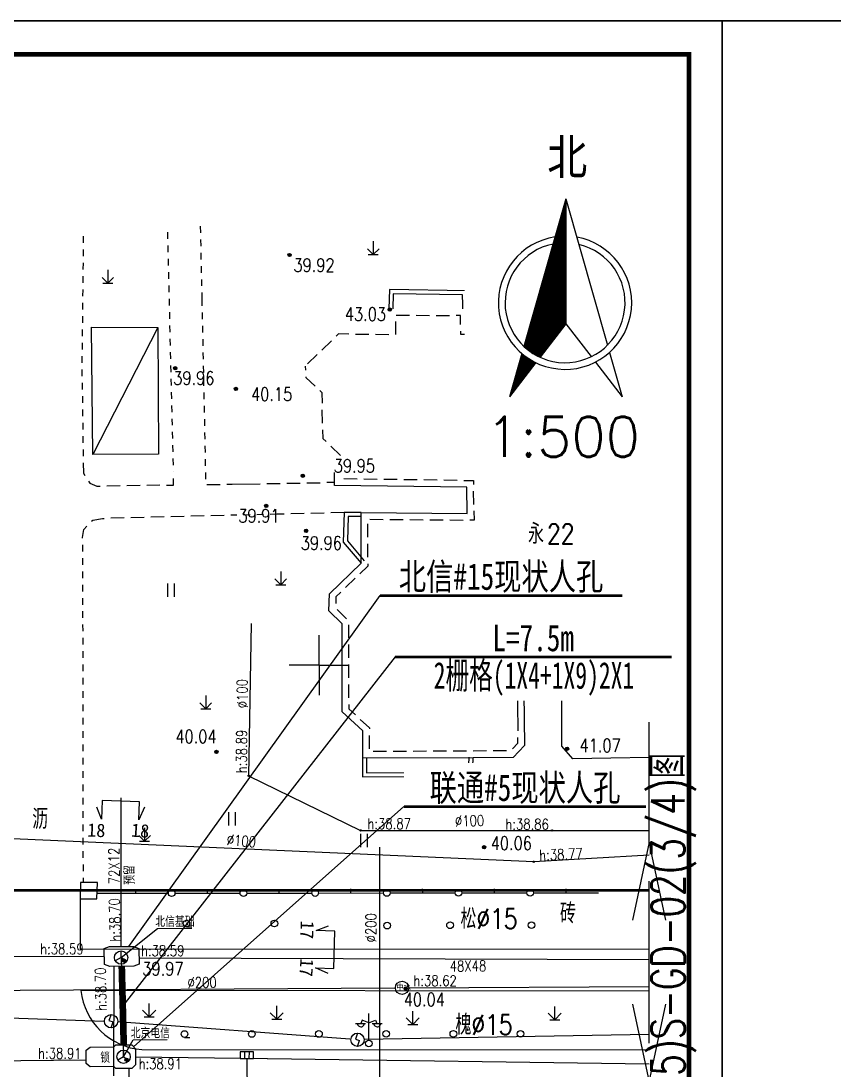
# Model space of a CAD drawing. Header units: inches. Extents: x 505347 to 508499, y 312634 to 313316.
# Drawn here: x 505781.3 to 505842.3, y 312731.2 to 312809.9 of the extents above; entities that cross this region are included whole.
import ezdxf
from ezdxf.enums import TextEntityAlignment as Align
from ezdxf.lldxf.tags import DXFTag

# ---------------------------------------------------------------- set-up
doc = ezdxf.new("R2010")
doc.units = ezdxf.units.IN
doc.header["$LTSCALE"] = 0.5
doc.header["$MEASUREMENT"] = 0
doc.linetypes.add('XX11', pattern=[2, 1, -1])
doc.linetypes.add('XX21', pattern=[3, 2, -1])
for name, color, linetype in [('3_RDCAD', 4, 'Continuous'), ('4_RDCAD', 7, 'Continuous'), ('BJ0', 7, 'Continuous'), ('BJ02', 7, 'Continuous'), ('BJ03', 7, 'Continuous'), ('BJ04', 7, 'Continuous'), ('BJ08', 7, 'Continuous'), ('BJ09', 7, 'Continuous'), ('BJ10', 7, 'Continuous'), ('BZ', 2, 'Continuous'), ('PAPERFRAME', 7, 'Continuous'), ('上水注记', 4, 'Continuous'), ('上水管线', 4, 'Continuous'), ('中水井', 151, 'Continuous'), ('中水注记', 151, 'Continuous'), ('中水管线', 151, 'Continuous'), ('中水高程表', 151, 'Continuous'), ('各家需求标注', 6, 'Continuous'), ('底图', 7, 'Continuous'), ('格网', 7, 'Continuous'), ('照明井', 193, 'Continuous'), ('照明管线', 193, 'Continuous'), ('燃气注记', 6, 'Continuous'), ('燃气管线', 6, 'Continuous'), ('燃气高程表', 6, 'Continuous'), ('电信井权属', 7, 'Continuous'), ('电信井（北京电信）', 3, 'Continuous'), ('电信井（北信基础）', 3, 'Continuous'), ('电信断面图及编号', 3, 'Continuous'), ('电信注记', 3, 'Continuous'), ('电信管线', 3, 'Continuous'), ('电信规划位置', 1, 'Continuous'), ('电信高程表', 3, 'Continuous'), ('通信管道', 7, 'Continuous'), ('道路红线', 1, 'Continuous'), ('雨水管线', 34, 'Continuous'), ('雨蓖子', 34, 'Continuous')]:
    doc.layers.add(name, color=color, linetype=linetype)
doc.styles.add('HZ', font='simplex.shx', dxfattribs={"bigfont": 'hztxt'})
doc.styles.get("Standard").update_dxf_attribs({"font": 'txt.shx', "bigfont": 'hztxt.shx'})
doc.styles.add('STYLE1', font='')
doc.styles.add('单线宋体', font='txt.shx', dxfattribs={"width": 0.75, "bigfont": 'hztxt.shx'})
doc.styles.add('标题文字', font='', dxfattribs={"width": 0.68})
doc.styles.add('粗宋', font='', dxfattribs={"width": 0.75})
doc.styles.add('粗等线', font='simhei.ttf')
doc.styles.get('STYLE1').set_extended_font_data('SimSun')
doc.styles.get('标题文字').set_extended_font_data('SimSun')
doc.styles.get('粗宋').set_extended_font_data('SimSun')
doc.linetypes.add('1152', pattern='A,15,-0.9,[138,ltypeshp.shx,S=1,R=0,X=0,Y=-0.5],-0.7,[138,ltypeshp.shx,S=1,R=0,X=0,Y=-0.5],-0.9,0', length=17.5)
tags = doc.linetypes.add('DX', pattern='A,15,-5,[130,ltypeshp.shx,S=1,R=330,X=0,Y=0],-5,15', length=40).pattern_tags.tags
tags[16:17] = [DXFTag(74, 4), DXFTag(75, 0), DXFTag(340, '0'), DXFTag(46, 1.0), DXFTag(50, 0.0), DXFTag(44, 0.0), DXFTag(45, 0.0)]
tags[14:15] = [DXFTag(74, 4), DXFTag(75, 0), DXFTag(340, '0'), DXFTag(46, 1.0), DXFTag(50, 0.0), DXFTag(44, 0.0), DXFTag(45, 0.0)]
tags[4:5] = [DXFTag(74, 4), DXFTag(75, 0), DXFTag(340, '0'), DXFTag(46, 1.0), DXFTag(50, 0.0), DXFTag(44, 0.0), DXFTag(45, 0.0)]
tags = doc.linetypes.add('SS', pattern='A,15,-1.9,[130,ltypeshp.shx,S=1,R=330,X=0,Y=0],-1.2,[130,ltypeshp.shx,S=1,R=330,X=0,Y=0],-1.9,15', length=35).pattern_tags.tags
tags[24:25] = [DXFTag(74, 4), DXFTag(75, 0), DXFTag(340, '0'), DXFTag(46, 1.0), DXFTag(50, 0.0), DXFTag(44, 0.0), DXFTag(45, 0.0)]
tags[22:23] = [DXFTag(74, 4), DXFTag(75, 0), DXFTag(340, '0'), DXFTag(46, 1.0), DXFTag(50, 0.0), DXFTag(44, 0.0), DXFTag(45, 0.0)]
tags[4:5] = [DXFTag(74, 4), DXFTag(75, 0), DXFTag(340, '0'), DXFTag(46, 1.0), DXFTag(50, 0.0), DXFTag(44, 0.0), DXFTag(45, 0.0)]
doc.linetypes.add('TRQD', pattern='A,15,[130,ltypeshp.shx,S=0.6,R=0,X=0,Y=0],-5,[130,ltypeshp.shx,S=0.6,R=0,X=0,Y=0],15', length=35)
tags = doc.linetypes.add('TRQZ', pattern='A,15,[130,ltypeshp.shx,S=0.6,R=0,X=0,Y=0],-2.5,[133,ltypeshp.shx,S=0.05,R=0,X=0,Y=0],-2.5,[130,ltypeshp.shx,S=0.6,R=0,X=0,Y=0],15', length=35).pattern_tags.tags
tags[28:29] = [DXFTag(74, 4), DXFTag(75, 0), DXFTag(340, '0'), DXFTag(46, 1.0), DXFTag(50, 0.0), DXFTag(44, 0.0), DXFTag(45, 0.0)]

# ---------------------------------------------------------------- blocks, each defined once
blk = doc.blocks.new('B5461')
for q in [(-0.866025, -0.5), (0, 1), (0.866025, -0.5)]:
    blk.add_line((0, 0), q)
blk.add_circle((0, 0), 1)
blk = doc.blocks.new('B552')
for p, q in [((0.984668, 0.518566), (-1.015332, 0.518566)), ((-1.015332, 0.518566), (-1.015332, -0.481434)), ((0.984668, -0.481434), (0.984668, 0.518566)), ((-1.015332, -0.481434), (0.984668, -0.481434))]:
    blk.add_line(p, q)
at = {"linetype": 'Continuous'}
for p, q in [((-0.348666, -0.481434), (-0.348666, 0.518566)), ((0.318001, -0.481434), (0.318001, 0.518566))]:
    blk.add_line(p, q, dxfattribs=at)
blk = doc.blocks.new('BC028')
for p, q in [((-0.99, 3.5), (-1.19, 3)), ((0, 3.1), (-0.99, 3.5)), ((0, 0.5), (0, 4.5)), ((0, 3.1), (1, 3.5)), ((1, 3.5), (1.2, 3)), ((-1.98, 3), (-0.49, 3)), ((0.5, 3), (2, 3))]:
    blk.add_line(p, q)
blk.add_circle((0, 0), 0.5)
for centre in [(-1.19, 3), (1.25, 3)]:
    blk.add_arc(centre, 0.5, 179, 0)
blk = doc.blocks.new('953')
for p, q in [((0, 2), (0, 0)), ((0, 0), (-0.87, 0.87)), ((-0.75, 0), (0.75, 0)), ((0.87, 0.87), (0, 0))]:
    blk.add_line(p, q)
blk = doc.blocks.new('BC112')
for p, q in [((-0.49, -0.99), (-0.49, 1.01)), ((0.51, -0.99), (0.51, 1.01))]:
    blk.add_line(p, q)
blk = doc.blocks.new('B954')
at = {"linetype": 'Continuous'}
for p, q in [((0, 0), (0, 2)), ((0, 0), (-0.978957, 0.978957)), ((-0.75, 0), (0.75, 0)), ((0, 0), (0.978957, 0.978957))]:
    blk.add_line(p, q, dxfattribs=at)
blk = doc.blocks.new('B8211')
blk.add_hatch(color=256).paths.add_polyline_path([(0.25, 0, 1), (-0.25, 0, 1)])
blk.add_circle((0, 0), 0.25)
blk = doc.blocks.new('B549')
blk.add_circle((0, 0), 1)
blk = doc.blocks.new('B547')
at = {"linetype": 'Continuous'}
for p, q in [((0, 1), (-0.31427, 0.111111)), ((-0.31427, 0.111111), (0.31427, -0.111111)), ((0, -1), (0.31427, -0.111111))]:
    blk.add_line(p, q, dxfattribs=at)
blk.add_circle((0, 0), 1)
blk = doc.blocks.new('53214')
blk.add_circle((0, 0), 0.1)
for tag in ['路号', '线号', '点号']:
    blk.add_attdef(tag, (0, 0), '', height=0.00001)
blk = doc.blocks.new('111111')
for p, q in [((518331.076, 303651.061), (518751.076, 303651.061)), ((518751.076, 303651.061), (518331.076, 303651.061)), ((518331.076, 303651.061), (518331.076, 303502.611)), ((518751.076, 303502.611), (518751.076, 303651.061)), ((518748.576, 303505.111), (518748.576, 303648.561))]:
    blk.add_line(p, q)
at = {"const_width": 0.35}
blk.add_lwpolyline([(518343.576, 303648.561), (518748.576, 303648.561), (518748.576, 303505.111), (518343.576, 303505.111)], close=True, dxfattribs=at)
blk = doc.blocks.new('831')
for radius in [0.25, 0.15, 0.05]:
    blk.add_circle((0, 0), radius)
blk = doc.blocks.new('A$C23F021E1')
at = {"color": 255}
blk.add_wipeout([(0, 6.569), (20.762, 6.569), (20.762, 0), (0, 0)], dxfattribs=at).dxf.layer = 'BZ'
at = {"layer": 'BZ', "color": 0, "const_width": 0.2}
blk.add_lwpolyline([(0, 3.285), (20.762, 3.285)], dxfattribs=at)
at = {"layer": 'BZ', "style": '粗宋', "width": 0.75, "flags": 8}
for tag, p in [('X=', (10.365, 3.712)), ('Y=', (10.426, 0.898))]:
    blk.add_attdef(tag, text='', height=2, dxfattribs=at).set_placement(p, align=Align.CENTER)
blk = doc.blocks.new('A$C463E76B2')
at = {"color": 255}
blk.add_wipeout([(0, 3.692), (18.176, 3.692), (18.176, 0), (0, 0)], dxfattribs=at).dxf.layer = 'BZ'
at = {"layer": 'BZ', "color": 0, "const_width": 0.2}
blk.add_lwpolyline([(0, 0.407), (18.176, 0.407)], dxfattribs=at)
at = {"layer": 'BZ', "style": '粗宋', "width": 0.75, "flags": 8}
blk.add_attdef('X=', text='', height=2, dxfattribs=at).set_placement((9.088, 0.834), align=Align.CENTER)
blk = doc.blocks.new('ZBZ')
h = blk.add_hatch()
h.set_pattern_fill('ANSI31', color=256, style=0)
h.paths.add_polyline_path([(-6.17, -6.55, 0.081754), (-3.75, -8.18), (0.13, -3.16), (0.13, 15.6)])
h.paths.add_polyline_path([(-8.33, -14.11), (-4.37, -8.99, -0.063071), (-6.48, -7.62)])
for points in [[(0.13, 15.6), (-6.17, -6.55)], [(0.13, 15.6), (0.13, -3.16)], [(0.13, 15.6), (6.38, -6.35)], [(0.13, -3.16), (-3.75, -8.18)], [(0.13, -3.16), (3.94, -8.09)], [(-6.48, -7.62), (-8.33, -14.11)], [(6.68, -7.44), (8.58, -14.11)], [(-4.37, -8.99), (-8.33, -14.11)], [(4.56, -8.9), (8.58, -14.11)]]:
    blk.add_lwpolyline(points)
for radius, start, end in [(10, 98.6099, 79.8232), (9, 101.546, 76.6655)]:
    blk.add_arc((0, 0), radius, start, end)
for s, p in [('北', (0.33, 21.93)), ('1:500', (-0.33, -20.11))]:
    blk.add_text(s, height=6).set_placement(p, align=Align.MIDDLE)
blk = doc.blocks.new('111112121')
at = {"linetype": 'Continuous'}
blk.add_wipeout([(507931.097, 298599.188), (507931.097, 298571.968), (507945.271, 298571.968), (507945.271, 298599.188)], dxfattribs=at).dxf.layer = '通信管道'
at = {"layer": '格网', "xscale": 0.5, "yscale": 0.5, "zscale": 0.5}
blk.add_blockref('ZBZ', (507938.634, 298584.054), dxfattribs=at)
blk = doc.blocks.new('RDCADTITLE')
at = {"color": 0, "ltscale": 10}
blk.add_lwpolyline([(-180, 30, 0, 0, 0), (0, 30, 0.5, 180, 0)], format="xyseb", dxfattribs=at)
at = {"style": 'STYLE1', "width": 0.75}
for tag, p in [('A1', (-145, 26.25)), ('B1', (-100, 26.25)), ('A3', (-145, 18.75)), ('B2', (-100, 18.75)), ('A4', (-145, 11.25)), ('B3', (-100, 11.25)), ('A4', (-145, 3.75)), ('B4', (-100, 3.75))]:
    blk.add_attdef(tag, text='', height=2.8, dxfattribs=at).set_placement(p, align=Align.MIDDLE_CENTER)
at = {"layer": '4_RDCAD', "style": '标题文字', "width": 0.65}
for tag, height, p in [('C2', 3.4, (-45, 17.95)), ('C3', 3.4, (-45, 11.75)), ('ZTSJ4-09-系统立项编码-流水号+设计阶段-专业代码-图号', 2.8, (-37.62, 3.75))]:
    blk.add_attdef(tag, text='', height=height, dxfattribs=at).set_placement(p, align=Align.MIDDLE_CENTER)
blk = doc.blocks.new('M9502')
at = {"linetype": 'Continuous'}
for p, q in [((4.125, 1.25), (2.5, 0)), ((7.5, 0), (5.875, 1.25)), ((14.125, 1.25), (12.5, 0)), ((17.5, 0), (15.875, 1.25)), ((2.5, 0), (0, 0)), ((2.5, 0), (4.125, -1.25)), ((6.6875, 0), (3.3125, 0)), ((5.875, -1.25), (7.5, 0)), ((12.5, 0), (7.5, 0)), ((12.5, 0), (14.125, -1.25)), ((16.6875, 0), (13.3125, 0)), ((15.875, -1.25), (17.5, 0)), ((20, 0), (17.5, 0))]:
    blk.add_line(p, q, dxfattribs=at)

msp = doc.modelspace()

# ---------------------------------------------------------------- linework, layer by layer
msp.add_line((505788.845, 312739.636, 122.265), (505789.031, 312732.196, 122.247))
at = {"const_width": 0.5, "elevation": 82.3}
msp.add_lwpolyline([(505788.897, 312738.974), (505789.046, 312733.078)], dxfattribs=at)
at = {"layer": 'BJ0'}
for q in [(505803.696, 312763.84, 82.3), (505801.446, 312761.59, 82.3), (505803.696, 312759.34, 82.3), (505805.946, 312761.59, 82.3)]:
    msp.add_line((505803.696, 312761.59, 82.3), q, dxfattribs=at)
at = {"layer": 'BJ02', "linetype": 'Continuous'}
msp.add_line((505786.636, 312786.959, 122.228), (505786.636, 312786.959, 122.228), dxfattribs=at)
at = {"layer": 'BJ02', "linetype": 'Continuous', "elevation": 82.3, "flags": 128}
for points in [[(505814.753, 312789.684), (505814.785, 312790.351), (505814.785, 312790.605)], [(505814.785, 312790.351), (505818.754, 312790.414)], [(505818.723, 312788.318), (505818.722, 312788.699), (505818.754, 312790.414), (505818.754, 312790.763)], [(505814.785, 312788.351), (505814.785, 312788.668), (505814.753, 312789.684), (505808.974, 312789.78), (505808.942, 312788.352)], [(505814.785, 312790.002), (505818.754, 312790.065)], [(505814.785, 312789.684), (505818.754, 312789.715)], [(505814.485, 312788.351), (505814.485, 312788.663), (505814.462, 312789.389), (505809.267, 312789.475), (505809.242, 312788.345)], [(505814.785, 312789.335), (505818.722, 312789.398)], [(505814.785, 312789.017), (505818.722, 312789.049)], [(505814.785, 312788.668), (505818.722, 312788.699)], [(505818.723, 312788.318), (505820.248, 312777.871), (505821.707, 312788.413)], [(505821.707, 312788.413), (505818.723, 312788.318), (505818.786, 312786.953)], [(505809.443, 312787.394), (505809.443, 312786.419), (505809.419, 312786.419)], [(505809.485, 312787.852), (505810.485, 312787.852)], [(505810.985, 312787.852), (505811.985, 312787.851)], [(505812.485, 312787.851), (505813.485, 312787.851)], [(505814.311, 312787.163), (505814.296, 312787.851), (505813.985, 312787.851)], [(505822.431, 312787.911), (505822.21, 312787.911), (505822.215, 312787.132)], [(505815.084, 312786.424), (505814.328, 312786.418), (505814.323, 312786.663)], [(505822.224, 312785.632), (505822.218, 312786.632)], [(505803.91, 312785.248), (505804.625, 312785.947)], [(505805.919, 312786.447), (505805.143, 312786.453), (505804.983, 312786.297)], [(505806.419, 312786.443), (505807.419, 312786.435)], [(505807.919, 312786.431), (505808.919, 312786.423)], [(505815.583, 312786.428), (505816.583, 312786.436)], [(505817.083, 312786.44), (505818.083, 312786.447)], [(505818.289, 312786.154), (505818.293, 312785.154)], [(505802.837, 312784.2), (505803.552, 312784.899)], [(505822.228, 312785.132), (505822.243, 312782.632)], [(505818.294, 312784.654), (505818.298, 312783.654)], [(505802.659, 312784.025), (505802.673, 312783.733)], [(505802.698, 312783.234), (505802.7, 312783.183), (505803.399, 312782.54)], [(505818.3, 312783.154), (505818.303, 312782.154)], [(505803.767, 312782.202), (505803.914, 312782.066), (505803.929, 312781.266)], [(505822.253, 312781.132), (505822.246, 312782.132)], [(505818.305, 312781.654), (505818.309, 312780.654)], [(505803.956, 312779.767), (505803.938, 312780.766)], [(505822.256, 312780.632), (505822.271, 312778.132)], [(505818.311, 312780.154), (505818.314, 312779.154)], [(505803.966, 312779.267), (505803.978, 312778.6), (505804.219, 312778.37)], [(505818.316, 312778.654), (505818.32, 312777.654)], [(505805.304, 312777.334), (505804.581, 312778.025)], [(505818.538, 312777.371), (505819.538, 312777.371)], [(505820.038, 312777.371), (505821.038, 312777.37)], [(505822.274, 312777.632), (505822.276, 312777.37), (505821.538, 312777.37)], [(505806.56, 312775.557), (505805.56, 312775.57)], [(505808.06, 312775.537), (505807.06, 312775.55)], [(505809.56, 312775.518), (505808.56, 312775.531)], [(505811.06, 312775.498), (505810.06, 312775.511)], [(505812.56, 312775.479), (505811.56, 312775.492)], [(505814.06, 312775.459), (505813.06, 312775.472)], [(505814.56, 312775.453), (505815.279, 312775.444), (505815.284, 312775.163)], [(505815.308, 312773.663), (505815.292, 312774.663)], [(505815.316, 312773.164), (505815.327, 312772.477), (505815.014, 312772.479)], [(505806.849, 312773.046), (505805.579, 312773.047), (505805.516, 312770.824), (505806.85, 312769.236)], [(505806.849, 312772.746), (505805.871, 312772.747), (505805.819, 312770.93), (505807.08, 312769.429)], [(505807.514, 312772.541), (505808.514, 312772.532)], [(505809.014, 312772.528), (505810.014, 312772.52)], [(505810.514, 312772.516), (505811.514, 312772.508)], [(505812.014, 312772.504), (505813.014, 312772.496)], [(505813.514, 312772.492), (505814.514, 312772.483)], [(505807.349, 312771.207), (505807.349, 312772.207)], [(505807.35, 312769.707), (505807.35, 312770.707)], [(505807.35, 312769.207), (505807.35, 312769.023), (505806.761, 312768.458)], [(505805.679, 312767.419), (505806.401, 312768.112)], [(505805.318, 312767.073), (505804.963, 312766.732), (505804.95, 312766.225)], [(505805.76, 312765.063), (505805.053, 312765.771)], [(505805.921, 312763.63), (505805.921, 312764.63)], [(505818.51, 312763.653), (505818.54, 312761.153)], [(505819.672, 312763.986), (505818.672, 312763.986)], [(505821.172, 312763.985), (505820.172, 312763.986)], [(505821.672, 312763.985), (505822.402, 312763.985), (505822.402, 312763.715)], [(505805.921, 312762.13), (505805.921, 312763.13)], [(505805.922, 312760.63), (505805.921, 312761.63)], [(505818.547, 312760.653), (505818.595, 312756.653)], [(505805.922, 312759.13), (505805.922, 312760.13)], [(505805.922, 312758.63), (505805.922, 312758.31), (505806.423, 312757.85)], [(505806.791, 312757.512), (505807.479, 312756.881), (505807.479, 312756.815)], [(505807.479, 312755.315), (505807.479, 312756.315)], [(505818.195, 312755.319), (505818.607, 312755.746), (505818.602, 312756.153)], [(505808.764, 312755.107), (505807.764, 312755.101)], [(505810.264, 312755.115), (505809.264, 312755.109)], [(505811.764, 312755.123), (505810.764, 312755.118)], [(505813.264, 312755.131), (505812.264, 312755.126)], [(505814.764, 312755.139), (505813.764, 312755.134)], [(505816.264, 312755.147), (505815.264, 312755.142)], [(505817.764, 312755.155), (505816.764, 312755.15)], [(505806.947, 312754.629), (505806.947, 312753.2), (505815.203, 312753.23), (505815.267, 312754.659)], [(505807.247, 312754.629), (505807.247, 312753.501), (505814.916, 312753.529), (505814.967, 312754.672)], [(505789.95, 312744.474), (505789.95, 312744.774)], [(505795.33, 312744.479), (505795.33, 312744.779)], [(505800.71, 312744.483), (505800.709, 312744.783)], [(505806.089, 312744.488), (505806.089, 312744.788)], [(505811.469, 312744.492), (505811.468, 312744.792)], [(505816.848, 312744.497), (505816.848, 312744.797)], [(505822.228, 312744.502), (505822.228, 312744.802)], [(505787.047, 312744.471), (505789.95, 312744.474)], [(505789.95, 312744.474), (505792.39, 312744.476)], [(505792.89, 312744.476), (505797.77, 312744.481)], [(505798.27, 312744.481), (505803.149, 312744.485)], [(505803.649, 312744.486), (505808.529, 312744.49)], [(505809.029, 312744.49), (505813.908, 312744.495)], [(505814.408, 312744.495), (505819.288, 312744.499)], [(505819.788, 312744.5), (505824.668, 312744.504)]]:
    msp.add_lwpolyline(points, dxfattribs=at)
at = {"layer": 'BJ02', "linetype": 'Continuous', "elevation": 122.228}
msp.add_lwpolyline([(505786.636, 312786.959), (505791.59, 312786.927), (505791.655, 312777.432), (505786.733, 312777.402)], close=True, dxfattribs=at)
at = {"layer": 'BJ02', "elevation": 122.228}
msp.add_lwpolyline([(505791.59, 312786.927), (505786.733, 312777.402)], dxfattribs=at)
at = {"layer": 'BJ02', "linetype": 'Continuous', "elevation": 82.3}
msp.add_lwpolyline([(505828.45, 312754.658), (505825.587, 312754.61), (505822.729, 312754.562), (505821.903, 312755.515), (505821.902, 312763.485), (505819.012, 312763.486), (505819.109, 312755.547), (505818.252, 312754.658), (505815.266, 312754.642), (505806.979, 312754.597), (505806.979, 312756.661), (505805.422, 312758.09), (505805.421, 312764.695), (505804.437, 312765.68), (505804.468, 312766.95), (505806.85, 312769.236), (505806.849, 312773.046), (505814.819, 312772.981), (505814.787, 312774.95), (505804.848, 312775.079), (505804.852, 312775.301), (505804.864, 312776.052)], dxfattribs=at)
at = {"layer": 'BJ02', "linetype": 'Continuous', "elevation": 82.3, "flags": 128}
msp.add_lwpolyline([(505785.797, 312745.266), (505785.766, 312744.059), (505787.036, 312744.059), (505787.067, 312745.266)], close=True, dxfattribs=at)
at = {"layer": 'BJ02', "linetype": 'Continuous'}
for centre in [(505798.02, 312744.481, 82.3), (505803.399, 312744.485, 82.3), (505808.779, 312744.49, 82.3), (505814.158, 312744.495, 82.3), (505819.538, 312744.499, 82.3), (505792.64, 312744.476, 82.3)]:
    msp.add_circle(centre, 0.25, dxfattribs=at)
at = {"layer": 'BJ04', "linetype": 'XX21', "elevation": 82.3, "flags": 128}
msp.add_lwpolyline([(505821.573, 312795.758), (505821.49, 312792.762), (505821.799, 312792.755)], dxfattribs=at)
at = {"layer": 'BJ04', "linetype": 'XX11', "elevation": 82.3, "flags": 128}
for points in [[(505794.788, 312794.553), (505794.903, 312789.054)], [(505814.759, 312794.541), (505814.785, 312790.542)], [(505785.921, 312783.288), (505786.037, 312793.787)], [(505792.32, 312794.09), (505792.587, 312783.093)], [(505821.724, 312789.235), (505821.777, 312791.735)], [(505794.903, 312789.054), (505795.186, 312775.557)], [(505785.926, 312782.788), (505786, 312777.289)], [(505792.587, 312783.093), (505792.758, 312776.095)], [(505800.52, 312772.923), (505797.081, 312772.839)], [(505785.955, 312770.631), (505785.991, 312745.266)]]:
    msp.add_lwpolyline(points, dxfattribs=at)
at = {"layer": 'BJ04', "linetype": 'Continuous', "elevation": 82.3, "flags": 128}
for points in [[(505821.788, 312792.235), (505821.802, 312792.89), (505822.147, 312792.89)], [(505821.707, 312788.413), (505821.713, 312788.735)], [(505786.007, 312776.789), (505786.018, 312776.003), (505786.131, 312775.821)], [(505792.264, 312775.104), (505792.782, 312775.113), (505792.77, 312775.595)], [(505786.396, 312775.397), (505786.494, 312775.241), (505787.034, 312775.019), (505787.265, 312775.022)], [(505788.765, 312775.047), (505787.765, 312775.03)], [(505790.265, 312775.071), (505789.265, 312775.055)], [(505791.764, 312775.096), (505790.765, 312775.08)], [(505795.281, 312775.145), (505796.281, 312775.161)], [(505796.781, 312775.169), (505797.18, 312775.176)], [(505797.18, 312775.176), (505799.281, 312775.21)], [(505799.781, 312775.218), (505800.78, 312775.234)], [(505801.28, 312775.242), (505802.28, 312775.258)], [(505802.78, 312775.266), (505803.78, 312775.283)], [(505804.88, 312775.301), (505804.28, 312775.291)], [(505786.633, 312772.39), (505786.717, 312772.478), (505787.447, 312772.605), (505787.584, 312772.608)], [(505789.084, 312772.644), (505788.084, 312772.62)], [(505790.583, 312772.681), (505789.583, 312772.657)], [(505792.083, 312772.718), (505791.083, 312772.693)], [(505793.582, 312772.754), (505792.582, 312772.73)], [(505795.082, 312772.791), (505794.082, 312772.766)], [(505796.581, 312772.827), (505795.582, 312772.803)], [(505801.08, 312772.937), (505800.52, 312772.923)], [(505802.58, 312772.973), (505801.58, 312772.949)], [(505804.079, 312773.01), (505803.079, 312772.986)], [(505805.579, 312773.047), (505804.579, 312773.022)], [(505785.955, 312771.131), (505785.955, 312771.177), (505786.05, 312771.78), (505786.287, 312772.028)], [(505785.766, 312744.059), (505785.766, 312740.276), (505828.45, 312740.297)], [(505828.45, 312737.105), (505785.819, 312737.159)], [(505790.409, 312732.727), (505828.45, 312732.718)]]:
    msp.add_lwpolyline(points, dxfattribs=at)
msp.add_lwpolyline([(505785.819, 312737.159, 0.358162), (505790.409, 312732.727)], format="xyb", dxfattribs=at)
at = {"layer": 'BJ09', "linetype": 'Continuous'}
for p, q in [((505793.763, 312741.938, 82.3), (505794.163, 312741.938, 82.3)), ((505793.607, 312733.65, 82.3), (505794.007, 312733.65, 82.3))]:
    msp.add_line(p, q, dxfattribs=at)
for centre in [(505793.763, 312742.188, 82.3), (505800.342, 312742.198, 82.3), (505808.808, 312742.039, 82.3), (505813.521, 312742.063, 82.3), (505819.635, 312742.078, 82.3), (505793.607, 312733.9, 82.3), (505798.648, 312733.903, 82.3), (505803.688, 312733.906, 82.3), (505808.729, 312733.909, 82.3), (505813.769, 312733.912, 82.3), (505818.81, 312733.915, 82.3)]:
    msp.add_circle(centre, 0.25, dxfattribs=at)
at = {"layer": '上水管线', "linetype": 'SS', "ltscale": 0.6, "elevation": 82.3}
for points in [[(505808.248, 312739.956), (505808.248, 312747.915)], [(505808.248, 312715.602), (505808.248, 312739.956)]]:
    msp.add_lwpolyline(points, dxfattribs=at)
at = {"layer": '中水管线', "linetype": 'SS', "ltscale": 0.6, "elevation": 122.342}
for points in [[(505777.222, 312737.177), (505809.377, 312737.362)], [(505810.442, 312737.369), (505828.45, 312737.472)]]:
    msp.add_lwpolyline(points, dxfattribs=at)
at = {"layer": '照明管线', "elevation": 82.3}
for points in [[(505778.298, 312735.184), (505787.543, 312734.876)], [(505806.016, 312733.51), (505788.586, 312734.821)], [(505828.45, 312733.867), (505807.087, 312733.477)], [(505807.074, 312733.307), (505807.188, 312733.27)]]:
    msp.add_lwpolyline(points, dxfattribs=at)
at = {"layer": '燃气管线', "linetype": 'TRQD', "ltscale": 0.5}
for p, q in [((505798.593, 312764.719, 82.3), (505798.416, 312753.29, 82.3)), ((505798.416, 312753.29, 82.3), (505806.816, 312749.19, 82.3)), ((505806.816, 312749.19, 82.3), (505828.45, 312749.19, 82.3))]:
    msp.add_line(p, q, dxfattribs=at)
at = {"layer": '燃气管线', "linetype": 'TRQZ', "ltscale": 0.5}
for p, q in [((505819.796, 312746.83, 82.3), (505776.676, 312748.74, 82.3)), ((505828.45, 312747.314, 82.3), (505819.796, 312746.83, 82.3))]:
    msp.add_line(p, q, dxfattribs=at)
at = {"layer": '燃气管线', "linetype": 'TRQD', "ltscale": 0.5}
for p in [(505798.416, 312753.29, 82.3), (505806.816, 312749.19, 82.3), (505821.166, 312749.19, 82.3)]:
    msp.add_point(p, dxfattribs=at)
at = {"layer": '燃气管线', "linetype": 'TRQZ', "ltscale": 0.5}
msp.add_point((505819.796, 312746.83, 82.3), dxfattribs=at)
at = {"layer": '电信井权属'}
for points, elevation in [([(505788.845, 312739.636), (505791.584, 312741.826), (505794.143, 312741.849)], 122.265), ([(505789.031, 312732.196), (505789.741, 312733.464), (505792.3, 312733.487)], 122.247)]:
    msp.add_lwpolyline(points, dxfattribs=dict(at, elevation=elevation))
at = {"layer": '电信断面图及编号', "elevation": 82.3}
for points in [[(505790.599, 312750.918), (505790.174, 312749.971), (505790.219, 312751.324), (505787.422, 312751.418), (505787.375, 312750.021), (505787.029, 312750.942)], [(505804.388, 312738.448), (505803.441, 312738.872), (505804.794, 312738.829), (505804.883, 312741.626), (505803.486, 312741.671), (505804.406, 312742.018)]]:
    msp.add_lwpolyline(points, dxfattribs=at)
at = {"layer": '电信管线', "linetype": 'DX', "elevation": 82.3}
for points in [[(505788.845, 312740.471), (505788.855, 312751.639)], [(505728.412, 312739.906), (505787.591, 312739.71)], [(505790.192, 312739.631), (505828.45, 312739.494)], [(505788.298, 312738.97), (505788.273, 312730.752)], [(505789.929, 312732.184), (505799.807, 312732.053)], [(505729.799, 312731.378), (505786.228, 312731.951)], [(505799.82, 312732.053), (505828.45, 312731.674)], [(505789.445, 312715.708), (505789.445, 312731.313)]]:
    msp.add_lwpolyline(points, dxfattribs=at)
for points in [[(505787.589, 312740.31), (505787.984, 312740.464), (505789.788, 312740.478), (505790.186, 312740.33), (505790.195, 312739.135), (505789.797, 312738.982), (505787.996, 312738.967), (505787.593, 312739.11)], [(505786.229, 312732.696), (505786.538, 312732.925), (505788.304, 312732.937), (505788.446, 312733.078), (505789.646, 312733.078), (505789.929, 312732.795), (505789.928, 312731.596), (505789.646, 312731.313), (505788.446, 312731.313), (505788.304, 312731.454), (505786.538, 312731.449), (505786.228, 312731.696)]]:
    msp.add_lwpolyline(points, close=True, dxfattribs=at)
at = {"layer": '道路红线'}
msp.add_line((505582.4, 312744.696, 82.3), (505828.45, 312744.696, 82.3), dxfattribs=at)
at = {"layer": '雨水管线', "elevation": 82.3}
msp.add_lwpolyline([(505798.269, 312732.059), (505798.339, 312726.598)], dxfattribs=at)

# ---------------------------------------------------------------- block references
for p in [(-12917.139, 9158.888, 82.3), (-12497.139, 9158.888, 82.3)]:
    msp.add_blockref('111111', p)
at = {"layer": 'BJ03', "linetype": 'Continuous', "xscale": 0.5, "yscale": 0.5, "zscale": 0.5}
msp.add_blockref('BC028', (505807.428, 312733.193, 122.237), dxfattribs=at)
at = {"layer": 'BJ08', "linetype": 'Continuous', "xscale": 0.5, "yscale": 0.5, "zscale": 0.5}
for name, p in [('B8211', (505801.486, 312792.381, 122.217)), ('B8211', (505809, 312788.288, 125.33)), ('B8211', (505792.905, 312783.882, 122.257)), ('B8211', (505797.459, 312782.323, 122.445)), ('B8211', (505802.469, 312775.806, 122.247)), ('B8211', (505799.733, 312773.549, 122.21)), ('B8211', (505802.72, 312771.674, 122.261)), ('B8211', (505795.992, 312755.076, 122.34)), ('831', (505822.307, 312755.311, 41.07)), ('B8211', (505816.076, 312747.919, 122.36)), ('B8211', (505789.063, 312739.418, 122.265)), ('B8211', (505810.204, 312737.317, 122.342)), ('B8211', (505789.256, 312731.971, 122.247))]:
    msp.add_blockref(name, p, dxfattribs=at)
at = {"layer": 'BJ09', "linetype": 'Continuous', "xscale": 0.5, "yscale": 0.5, "zscale": 0.5}
for name, p in [('953', (505807.767, 312792.416, 82.3)), ('953', (505787.852, 312790.262, 82.3)), ('953', (505800.819, 312767.632, 82.3)), ('BC112', (505792.593, 312767.216, 82.3)), ('953', (505795.198, 312758.315, 82.3)), ('BC112', (505797.176, 312750.059, 82.3)), ('953', (505790.614, 312748.371, 82.3)), ('BC112', (505807.074, 312748.414, 82.3))]:
    msp.add_blockref(name, p, dxfattribs=at)
at = {"layer": 'BJ09', "xscale": 0.5, "yscale": 0.5, "zscale": 0.5}
for p in [(505790.951, 312735.198, 82.3), (505800.521, 312735.004, 82.3), (505810.726, 312734.625, 82.3), (505821.372, 312734.97, 82.3)]:
    msp.add_blockref('B954', p, dxfattribs=at)
at = {"layer": '中水井', "xscale": 0.5, "yscale": 0.5, "zscale": 0.5}
msp.add_blockref('B549', (505809.919, 312737.365, 122.339), dxfattribs=at)
at = {"layer": '照明井', "xscale": 0.5, "yscale": 0.5, "zscale": 0.5}
for p in [(505788.095, 312734.858, 122.258), (505806.579, 312733.468, 122.386)]:
    msp.add_blockref('B547', p, dxfattribs=at)
at = {"layer": '燃气高程表'}
ref = msp.add_blockref('53214', (505798.416, 312753.29, 82.3), dxfattribs=dict(at, xscale=0.5, yscale=0.5, zscale=0.5))
ref.add_attrib('路号', '97-5008', (505798.416, 312753.29, 53296.3), dxfattribs={"layer": '0', "height": 0.000005})
ref.add_attrib('线号', '1', (505798.416, 312753.29, 53296.3), dxfattribs={"layer": '0', "height": 0.000005})
ref.add_attrib('点号', '19', (505798.416, 312753.29, 53296.3), dxfattribs={"layer": '0', "height": 0.000005})
ref = msp.add_blockref('53214', (505806.816, 312749.19, 82.3), dxfattribs=dict(at, xscale=0.5, yscale=0.5, zscale=0.5))
ref.add_attrib('路号', '97-5008', (505806.816, 312749.19, 53296.3), dxfattribs={"layer": '0', "height": 0.000005})
ref.add_attrib('线号', '1', (505806.816, 312749.19, 53296.3), dxfattribs={"layer": '0', "height": 0.000005})
ref.add_attrib('点号', '19', (505806.816, 312749.19, 53296.3), dxfattribs={"layer": '0', "height": 0.000005})
ref = msp.add_blockref('53214', (505821.166, 312749.19, 82.3), dxfattribs=dict(at, xscale=0.5, yscale=0.5, zscale=0.5))
ref.add_attrib('路号', '97-5008', (505821.166, 312749.19, 53296.3), dxfattribs={"layer": '0', "height": 0.000005})
ref.add_attrib('线号', '1', (505821.166, 312749.19, 53296.3), dxfattribs={"layer": '0', "height": 0.000005})
ref.add_attrib('点号', '19', (505821.166, 312749.19, 53296.3), dxfattribs={"layer": '0', "height": 0.000005})
ref = msp.add_blockref('53214', (505819.796, 312746.83, 82.3), dxfattribs=dict(at, xscale=0.5, yscale=0.5, zscale=0.5))
ref.add_attrib('路号', '97-5008', (505819.796, 312746.83, 53296.3), dxfattribs={"layer": '0', "height": 0.000005})
ref.add_attrib('线号', '1', (505819.796, 312746.83, 53296.3), dxfattribs={"layer": '0', "height": 0.000005})
ref.add_attrib('点号', '19', (505819.796, 312746.83, 53296.3), dxfattribs={"layer": '0', "height": 0.000005})
at = {"layer": '电信井（北京电信）', "linetype": 'Continuous', "xscale": 0.5, "yscale": 0.5, "zscale": 0.5}
msp.add_blockref('B5461', (505789.031, 312732.196, 122.247), dxfattribs=at)
at = {"layer": '电信井（北信基础）', "xscale": 0.5, "yscale": 0.5, "zscale": 0.5}
msp.add_blockref('B5461', (505788.845, 312739.636, 122.265), dxfattribs=at)
at = {"layer": '雨蓖子', "xscale": 0.5000000000000077, "yscale": 0.5, "zscale": 0.5, "rotation": 179.2334881129638}
msp.add_blockref('B552', (505798.266, 312732.318, 122.193), dxfattribs=at)

# ---------------------------------------------------------------- texts
at = {"layer": 'BJ08', "linetype": 'Continuous', "style": 'HZ', "width": 0.8}
for s, p in [('39.92', (505801.778, 312791.121, 122.217)), ('43.03', (505805.63, 312787.449, 125.33)), ('39.96', (505792.759, 312782.645, 122.257)), ('40.15', (505798.597, 312781.434, 122.445)), ('39.95', (505804.803, 312776.064, 122.247)), ('39.91', (505797.643, 312772.309, 122.21)), ('39.96', (505802.322, 312770.259, 122.261)), ('40.04', (505792.921, 312755.73, 122.34)), ('40.06', (505816.576, 312747.719, 122.36)), ('39.97', (505790.439, 312738.301, 122.265)), ('40.04', (505810.048, 312735.986, 122.342))]:
    msp.add_text(s, height=1, dxfattribs=at).set_placement(p)
at = {"layer": 'BJ08', "linetype": 'Continuous', "width": 0.8}
msp.add_text('41.07', height=1, dxfattribs=at).set_placement((505823.239, 312755.066))
at = {"layer": 'BJ10', "linetype": 'Continuous', "style": 'HZ', "width": 0.8}
msp.add_text('地下入口', height=1.5, rotation=90, dxfattribs=at).set_placement((505821, 312783.175, 82.3))
for s, p in [('永', (505819.373, 312770.703, 82.3)), ('22', (505820.798, 312770.703, 82.3)), ('沥', (505782.177, 312749.286, 123.181)), ('松%%c15', (505814.303, 312741.804, 82.3)), ('砖', (505821.769, 312742.205, 82.3)), ('槐%%c15', (505813.927, 312733.849, 82.3))]:
    msp.add_text(s, height=1.5, dxfattribs=at).set_placement(p)
at = {"layer": '上水注记', "linetype": '1152', "style": 'HZ', "width": 0.8}
msp.add_text('%%c200', height=0.8, rotation=90, dxfattribs=at).set_placement((505807.992, 312740.777, 82.3))
at = {"layer": '中水井'}
msp.add_text('中水', height=0.4, dxfattribs=at).set_placement((505809.5, 312737.184, 32.467))
at = {"layer": '中水注记', "style": 'HZ', "width": 0.8}
msp.add_text('%%c200', height=0.8, rotation=1.03272, dxfattribs=at).set_placement((505793.835, 312737.351, 82.3))
at = {"layer": '中水高程表', "style": 'HZ', "width": 0.8}
msp.add_text('h:38.62', height=0.8, dxfattribs=at).set_placement((505810.767, 312737.503, 82.3))
at = {"layer": '燃气注记', "linetype": 'TRQD', "ltscale": 0.5, "style": 'HZ', "width": 0.8}
for rotation, p in [(91.19167, (505797.937, 312759.45, 82.3)), (1.19167, (505814.987, 312749.908, 82.3))]:
    msp.add_text('%%c100', height=0.8, rotation=rotation, dxfattribs=at).set_placement(p, align=Align.MIDDLE)
at = {"layer": '燃气注记', "style": 'HZ', "width": 0.8}
msp.add_text('%%c100', height=0.8, rotation=354.87022, dxfattribs=at).set_placement((505797.873, 312748.408, 82.3), align=Align.MIDDLE)
at = {"layer": '燃气高程表', "style": 'HZ', "width": 0.8}
for s, rotation, p in [('h:38.89', 90, (505798.289, 312753.475, 82.3)), ('h:38.77', 2.21242, (505820.223, 312746.921, 82.3))]:
    msp.add_text(s, height=0.8, rotation=rotation, dxfattribs=at).set_placement(p)
for s, p in [('h:38.87', (505807.331, 312749.289, 82.3)), ('h:38.86', (505817.668, 312749.251, 82.3))]:
    msp.add_text(s, height=0.8, dxfattribs=at).set_placement(p)
at = {"layer": '电信井权属', "linetype": 'Continuous', "style": 'HZ', "width": 0.8}
for s, p in [('北信基础', (505791.411, 312741.94, 122.265)), ('北京电信', (505789.568, 312733.578, 122.247))]:
    msp.add_text(s, height=0.8, dxfattribs=at).set_placement(p)
at = {"layer": '电信断面图及编号', "style": '粗等线'}
for s, rotation, p in [('18', 357.67811, (505786.987, 312749.192, 82.3)), ('18', 355.91874, (505790.283, 312749.164, 82.3)), ('17', 267.7779, (505802.802, 312741.717, 82.3)), ('17', 266.01852, (505802.759, 312738.884, 82.3))]:
    msp.add_text(s, height=1, rotation=rotation, dxfattribs=at).set_placement(p, align=Align.MIDDLE)
at = {"layer": '电信注记', "style": 'HZ', "width": 0.8}
for s, rotation, p in [('72X12', 90.62731, (505788.732, 312745.151, 82.3)), ('预留', 90.62731, (505789.877, 312745.111, 82.3)), ('48X48', 0.57751, (505813.498, 312738.591, 82.3)), ('锁', 359.11771, (505787.277, 312731.741, 82.3))]:
    msp.add_text(s, height=0.8, rotation=rotation, dxfattribs=at).set_placement(p)
at = {"layer": '电信高程表', "style": 'HZ', "width": 0.8}
for rotation, p in [(91.9624, (505788.841, 312740.843, 122.265)), (91.40446, (505787.762, 312735.638, 122.265))]:
    msp.add_text('h:38.70', height=0.8, rotation=rotation, dxfattribs=at).set_placement(p)
for s, p in [('h:38.59', (505782.778, 312739.885, 122.265)), ('h:38.59', (505790.336, 312739.752, 122.265)), ('h:38.91', (505782.62, 312732.049, 82.3)), ('h:38.91', (505790.157, 312731.268, 82.3))]:
    msp.add_text(s, height=0.8, dxfattribs=at).set_placement(p)

# ---------------------------------------------------------------- next in the draw order: block references
at = {"layer": '各家需求标注', "color": 1, "linetype": 'Continuous'}
ref = msp.add_blockref('A$C463E76B2', (505808.261, 312766.412), dxfattribs=at)
ref.add_attrib('X=', '北信#15现状人孔', dxfattribs={"layer": 'BZ', "color": 3, "height": 2, "style": '粗宋', "width": 0.75, "flags": 8}).set_placement((505817.349, 312767.246), align=Align.CENTER)
ref = msp.add_blockref('A$C463E76B2', (505810.056, 312750.561), dxfattribs=at)
ref.add_attrib('X=', '联通#5现状人孔', dxfattribs={"layer": 'BZ', "color": 3, "height": 2, "style": '粗宋', "width": 0.75, "flags": 8}).set_placement((505819.144, 312751.395), align=Align.CENTER)
at = {"layer": '电信规划位置', "linetype": 'Continuous'}
ref = msp.add_blockref('A$C23F021E1', (505809.394, 312758.925), dxfattribs=at)
ref.add_attrib('X=', 'L=7.5m', dxfattribs={"layer": 'BZ', "color": 0, "height": 2, "style": '粗宋', "width": 0.75, "flags": 8}).set_placement((505819.759, 312762.636), align=Align.CENTER)
ref.add_attrib('Y=', '2栅格(1X4+1X9)2X1', dxfattribs={"layer": 'BZ', "color": 0, "height": 2, "style": '粗宋', "width": 0.65, "flags": 8}).set_placement((505819.819, 312759.823), align=Align.CENTER)
at = {"layer": '通信管道', "linetype": 'Continuous'}
msp.add_blockref('111112121', (-2116.484, 14204.74, 82.3), dxfattribs=at)

# ---------------------------------------------------------------- next in the draw order: linework, layer by layer
for p, q in [((505808.261, 312766.819), (505789.393, 312740.475, 82.3)), ((505809.394, 312762.209), (505788.971, 312736.026, 82.3)), ((505810.056, 312750.968), (505789.788, 312732.936, 82.3))]:
    msp.add_line(p, q)
at = {"color": 1, "const_width": 0.2, "elevation": 82.3}
msp.add_lwpolyline([(505582.4, 312807.449), (505582.4, 312744.696), (505828.45, 312744.696)], dxfattribs=at)

# ---------------------------------------------------------------- next in the draw order: block references
at = {"layer": '3_RDCAD', "xscale": 3.603068985627033, "zscale": 3.603068985593801, "rotation": 270}
msp.add_blockref('M9502', (505828.45, 312757.301), dxfattribs=at)
at = {"layer": 'PAPERFRAME', "ltscale": 0.15873, "xscale": 0.5, "yscale": 0.5, "zscale": 0.5}
msp.add_blockref('RDCADTITLE', (505831.438, 312812.449, 82.3), dxfattribs=at)

# ---------------------------------------------------------------- next in the draw order: texts
at = {"layer": '底图', "color": 0, "linetype": 'Continuous', "style": '单线宋体', "width": 0.75}
msp.add_text('接ZTSJ0-8-12-B0102-0015(115)S-GD-02(3/4)图', height=2.5, rotation=90.0133, dxfattribs=at).set_placement((505829.877, 312722.208, -39.115), align=Align.MIDDLE_CENTER)

doc.saveas('drawing.dxf')
